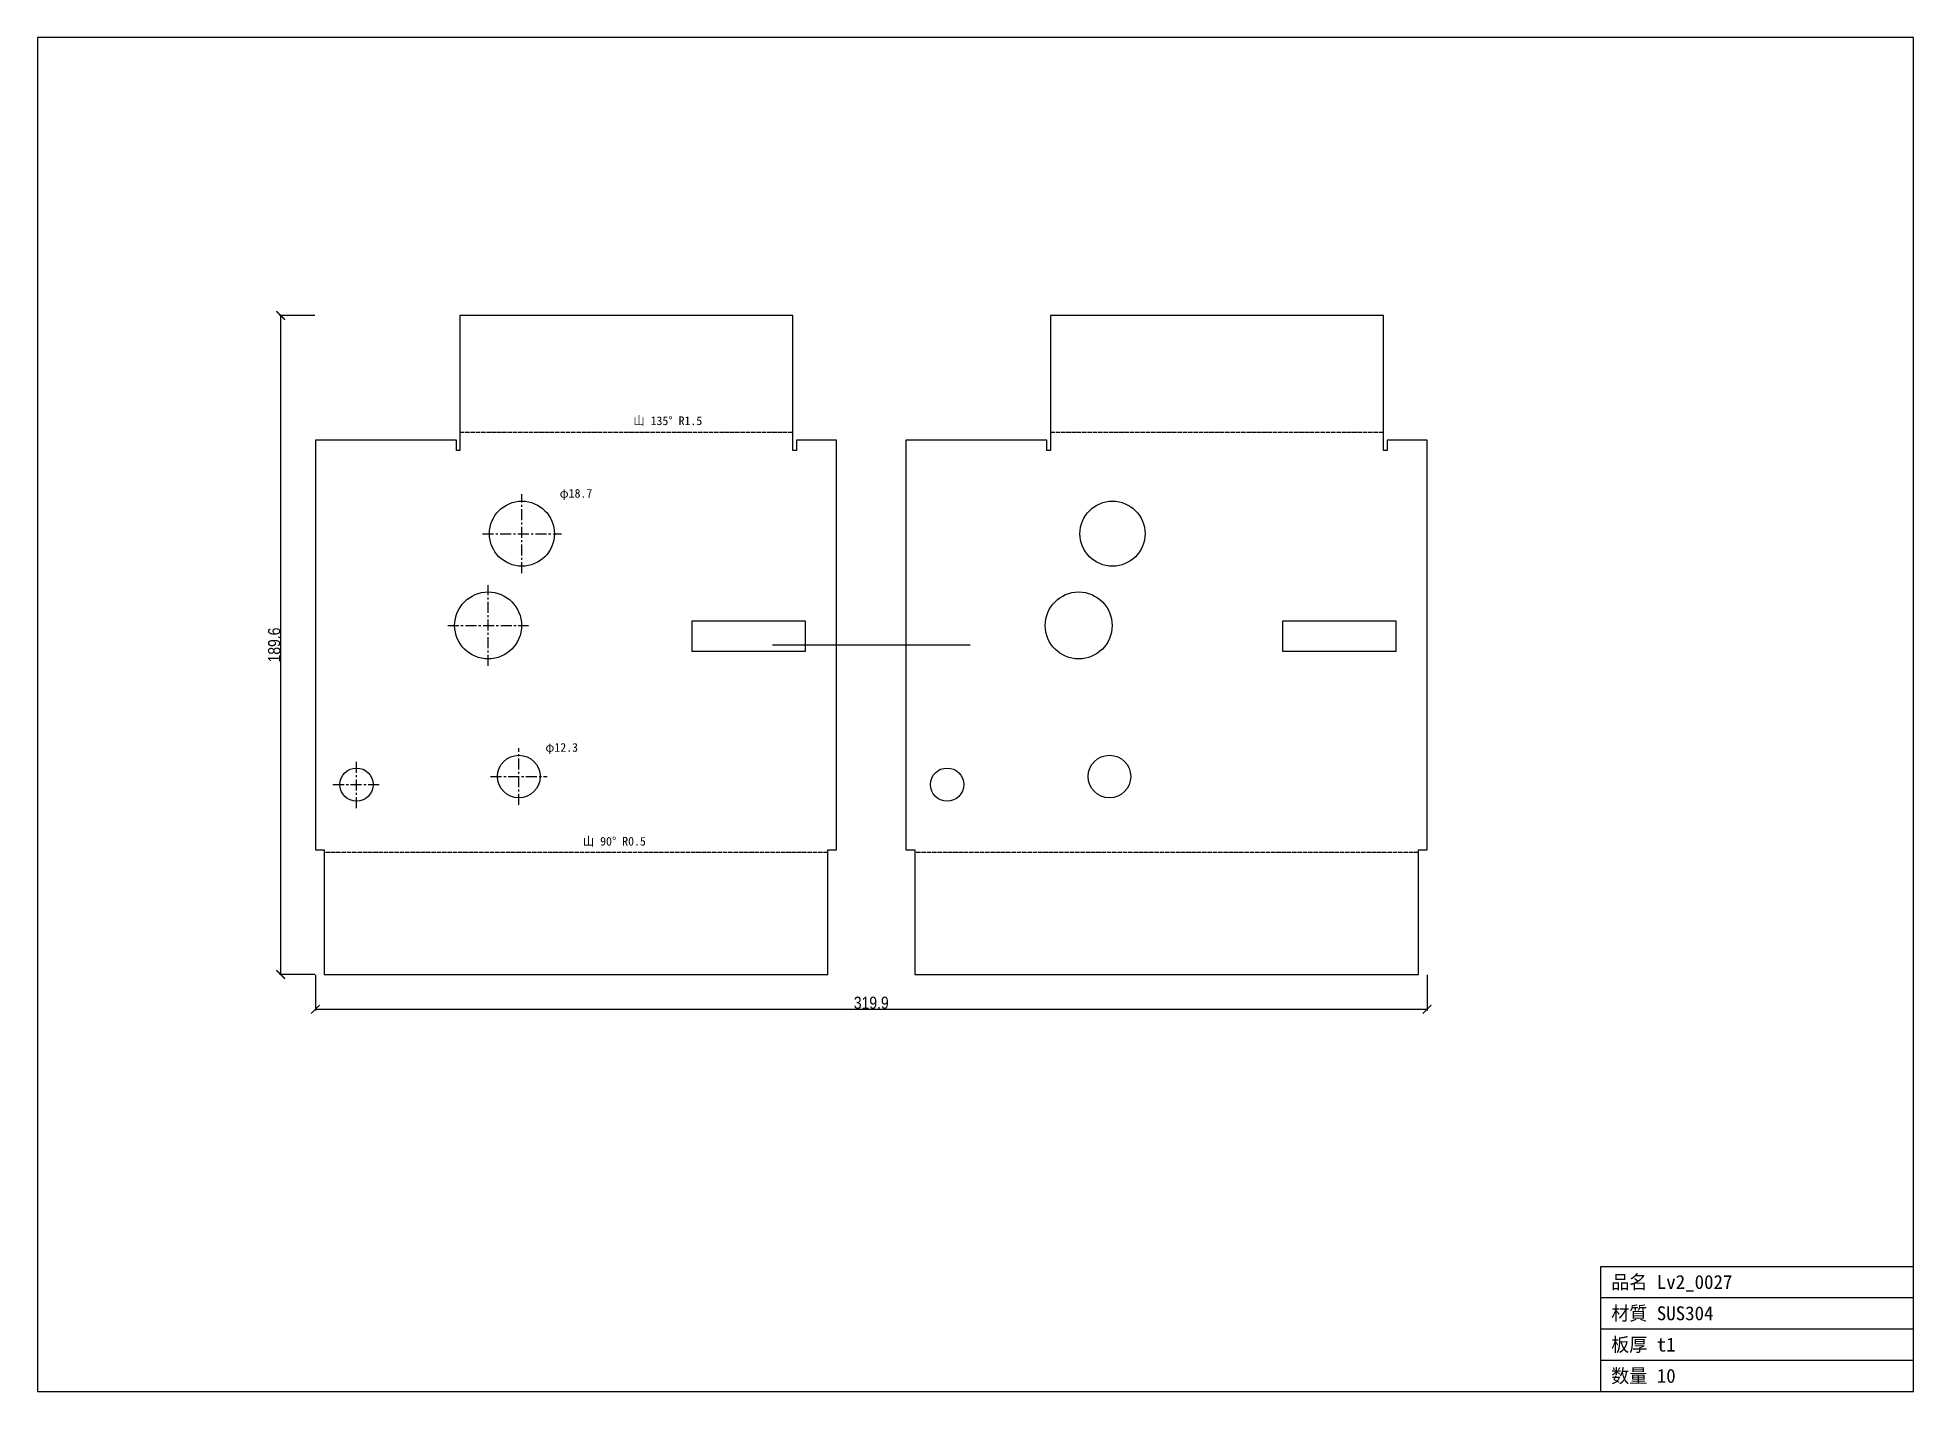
# Model space of a CAD drawing. Header units: millimetres. Extents: x -80 to 460, y -156 to 234.
import ezdxf

# ---------------------------------------------------------------- set-up
doc = ezdxf.new("R2010")
doc.units = ezdxf.units.MM
doc.linetypes.add('CENTER', pattern=[5.08, 3.175, -0.635, 0.635, -0.635])
doc.linetypes.add('DASHED', pattern=[1.524, 1.27, -0.254])
for name, color, linetype in [('BEND', 7, 'Continuous'), ('CENTER', 7, 'Continuous'), ('CUT', 7, 'Continuous'), ('DIM', 7, 'Continuous'), ('FRAME', 7, 'Continuous'), ('MARK', 7, 'Continuous'), ('TEXT', 7, 'Continuous')]:
    doc.layers.add(name, color=color, linetype=linetype)
doc.styles.add('OpenSansCondensed-Light', font='OpenSansCondensed-Light.ttf')
doc.dimstyles.new('EZDXF', dxfattribs={"dimtxt": 0.25, "dimasz": 0.175, "dimexe": 0.375, "dimexo": 0.125, "dimgap": 0.1, "dimtad": 1, "dimlfac": 100, "dimzin": 12, "dimdsep": 46, "dimtxsty": 'OpenSansCondensed-Light', "dimblk": 'ARCHTICK', "dimcen": 2.5, "dimazin": 3, "dimtfac": 0.5, "dimtmove": 2, "dimatfit": 3})

# ---------------------------------------------------------------- blocks, each defined once
blk = doc.blocks.new('_ARCHTICK')
at = {"color": 0, "linetype": 'BYBLOCK', "const_width": 0.15}
blk.add_lwpolyline([(-0.5, -0.5), (0.5, 0.5)], dxfattribs=at)

msp = doc.modelspace()

# ---------------------------------------------------------------- linework, layer by layer
at = {"layer": 'BEND', "color": 1, "linetype": 'DASHED'}
for p, q in [((41.57, 120.21), (137.44, 120.21)), ((211.53, 120.21), (307.4, 120.21)), ((147.46, -0.79), (2.5, -0.79)), ((317.43, -0.79), (172.46, -0.79))]:
    msp.add_line(p, q, dxfattribs=at)
at = {"layer": 'CENTER', "color": 1, "linetype": 'CENTER'}
for p, q in [((59.43, 79.61), (59.43, 102.33)), ((48.07, 90.97), (70.79, 90.97)), ((49.7, 52.93), (49.7, 76.19)), ((38.07, 64.56), (61.33, 64.56)), ((58.54, 12.95), (58.54, 29.22)), ((11.83, 11.98), (11.83, 25.54)), ((5.05, 18.76), (18.61, 18.76)), ((50.41, 21.08), (66.68, 21.08))]:
    msp.add_line(p, q, dxfattribs=at)
at = {"layer": 'CUT'}
for p, q in [((137.44, 153.75), (41.57, 153.75)), ((41.57, 153.75), (41.57, 114.86)), ((137.44, 114.86), (137.44, 153.75)), ((307.4, 153.75), (211.53, 153.75)), ((211.53, 153.75), (211.53, 114.86)), ((307.4, 114.86), (307.4, 153.75)), ((40.57, 117.86), (0, 117.86)), ((0, 117.86), (0, 0)), ((40.57, 114.86), (40.57, 117.86)), ((41.57, 114.86), (40.57, 114.86)), ((138.44, 114.86), (137.44, 114.86)), ((149.96, 117.86), (138.44, 117.86)), ((138.44, 117.86), (138.44, 114.86)), ((149.96, 0), (149.96, 117.86)), ((210.53, 117.86), (169.96, 117.86)), ((169.96, 117.86), (169.96, 0)), ((210.53, 114.86), (210.53, 117.86)), ((211.53, 114.86), (210.53, 114.86)), ((308.4, 114.86), (307.4, 114.86)), ((319.93, 117.86), (308.4, 117.86)), ((308.4, 117.86), (308.4, 114.86)), ((319.93, 0), (319.93, 117.86)), ((108.43, 57.1), (108.43, 65.89)), ((108.43, 65.89), (140.96, 65.89)), ((140.96, 65.89), (140.96, 57.1)), ((278.4, 57.1), (278.4, 65.89)), ((278.4, 65.89), (310.93, 65.89)), ((310.93, 65.89), (310.93, 57.1)), ((140.96, 57.1), (108.43, 57.1)), ((310.93, 57.1), (278.4, 57.1)), ((0, 0), (2.5, 0)), ((2.5, 0), (2.5, -35.88)), ((147.46, 0), (149.96, 0)), ((147.46, -35.88), (147.46, 0)), ((169.96, 0), (172.46, 0)), ((172.46, 0), (172.46, -35.88)), ((317.43, 0), (319.93, 0)), ((317.43, -35.88), (317.43, 0)), ((2.5, -35.88), (147.46, -35.88)), ((172.46, -35.88), (317.43, -35.88))]:
    msp.add_line(p, q, dxfattribs=at)
for centre, radius in [((59.43, 90.97), 9.36), ((229.39, 90.97), 9.36), ((49.7, 64.56), 9.63), ((219.66, 64.56), 9.63), ((58.54, 21.08), 6.13), ((228.51, 21.08), 6.13), ((11.83, 18.76), 4.78), ((181.79, 18.76), 4.78)]:
    msp.add_circle(centre, radius, dxfattribs=at)
at = {"layer": 'FRAME'}
for p, q in [((459.91, 233.73), (-79.98, 233.73)), ((-79.98, 233.73), (-79.98, -155.86)), ((459.91, -155.86), (459.91, 233.73)), ((369.91, -155.86), (369.91, -119.86)), ((369.91, -119.86), (459.91, -119.86)), ((369.91, -128.86), (459.91, -128.86)), ((369.91, -137.86), (459.91, -137.86)), ((369.91, -146.86), (459.91, -146.86)), ((-79.98, -155.86), (459.91, -155.86))]:
    msp.add_line(p, q, dxfattribs=at)
at = {"layer": 'MARK'}
msp.add_line((131.52, 58.94), (188.41, 58.94), dxfattribs=at)

# ---------------------------------------------------------------- texts
at = {"layer": 'TEXT'}
for s, height, p in [('山 135° R1.5', 2.5, (91.51, 122.21)), ('φ18.7', 2.5, (70.29, 101.33)), ('φ12.3', 2.5, (66.18, 28.22)), ('山 90° R0.5', 2.5, (76.98, 1.21)), ('品名 Lv2_0027', 4, (372.91, -126.36)), ('材質 SUS304', 4, (372.91, -135.36)), ('板厚 t1', 4, (372.91, -144.36)), ('数量 10', 4, (372.91, -153.36))]:
    msp.add_text(s, height=height, dxfattribs=at).set_placement(p)

# ---------------------------------------------------------------- dimensions: what is measured, and where the dimension line sits
at = {"layer": 'DIM'}
msp.add_linear_dim(base=(-10, -35.88), p1=(0, -35.88), p2=(0, 153.75), angle=90, dimstyle='EZDXF', override={"dimtxt": 3.5, "dimasz": 2.5, "dimdec": 1, "dimlfac": 1}, dxfattribs=at).render()
msp.add_linear_dim(base=(0, -45.88), p1=(0, -35.88), p2=(319.93, -35.88), dimstyle='EZDXF', override={"dimtxt": 3.5, "dimasz": 2.5, "dimdec": 1, "dimlfac": 1}, dxfattribs=at).render()

doc.saveas('drawing.dxf')
